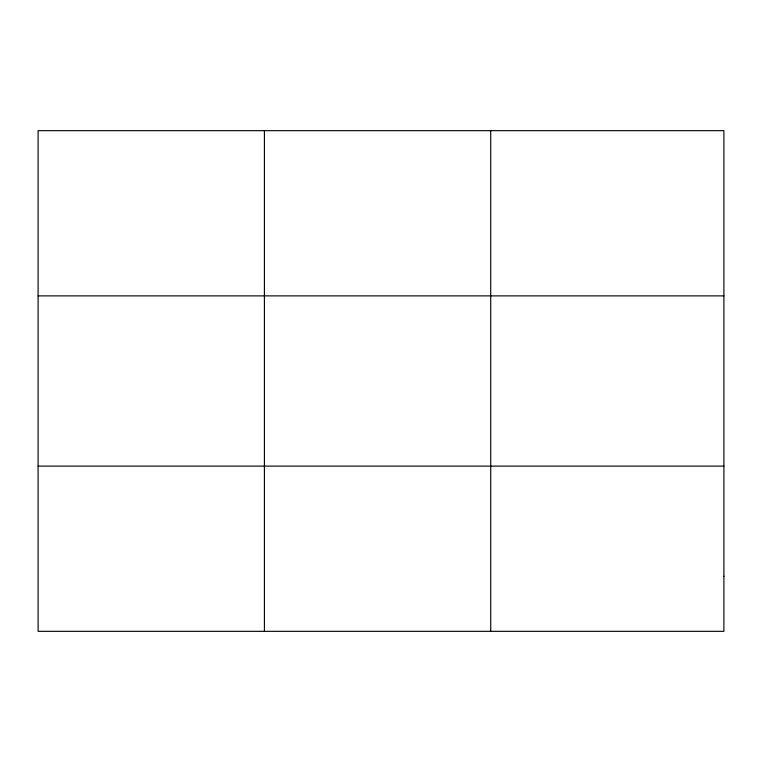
<?xml version="1.0" encoding="UTF-8"?>
<svg xmlns="http://www.w3.org/2000/svg" width="762" height="762" viewBox="0 0 762 762"><rect width="100%" height="100%" fill="white"/><g stroke="black" fill="none" stroke-linecap="round" stroke-linejoin="round"><path stroke-width="1.14" d="M264.414 631.327L264.414 130.673M490.728 631.327L490.728 130.673M38.1 295.885L723.9 295.885M38.1 466.115L723.9 466.115M723.9 576.253L723.9 631.327L38.1 631.327L38.1 130.673L723.9 130.673L723.9 576.253"/></g></svg>
